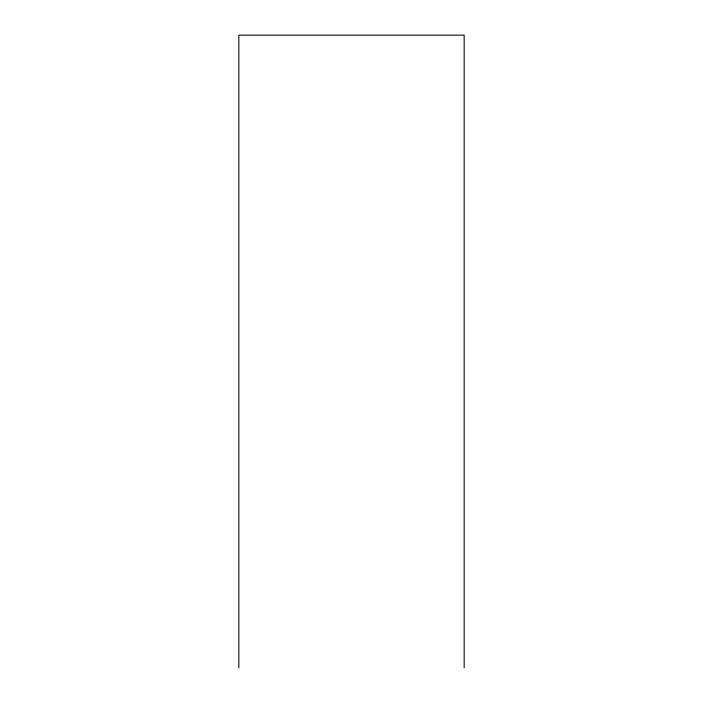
<?xml version="1.0" encoding="UTF-8"?>
<svg xmlns="http://www.w3.org/2000/svg" width="703" height="703" viewBox="0 0 703 703"><rect width="100%" height="100%" fill="white"/><g stroke="black" fill="none" stroke-linecap="round" stroke-linejoin="round"><path stroke-width="1.05" d="M464.165 667.85L464.165 35.15L238.835 35.15L238.835 667.85"/></g></svg>
